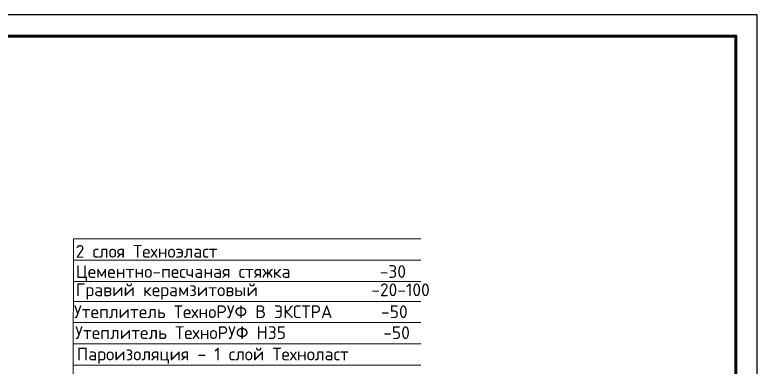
# Model space of a CAD drawing. Header units: millimetres. Extents: x -258526 to -95372, y 16759 to 83244.
# Drawn here: x -127650 to -127475.1, y 41845.2 to 41928.2 of the extents above; entities that cross this region are included whole.
import ezdxf

# ---------------------------------------------------------------- set-up
doc = ezdxf.new("R2010")
doc.units = ezdxf.units.MM
doc.header["$LTSCALE"] = 0.5
doc.layers.add('я', color=220, linetype='Continuous', lineweight=30)
doc.layers.add('я1', color=210, linetype='Continuous', lineweight=25)
doc.styles.add('Текст 3', font='isocpeur.ttf', dxfattribs={"height": 3})

msp = doc.modelspace()

# ---------------------------------------------------------------- linework, layer by layer
at = {"color": 0, "linetype": 'ByBlock', "lineweight": 20}
for p, q in [((-127624.1241, 41922.8942), (-127502.1241, 41922.8942)), ((-127636.3526, 41825.7817), (-127636.2618, 41875.4245)), ((-127636.3526, 41825.7817), (-127636.2618, 41875.4245)), ((-127636.2618, 41875.4245), (-127554.3436, 41875.4245)), ((-127636.2618, 41870.4245), (-127554.3436, 41870.4245)), ((-127636.2618, 41870.4245), (-127554.3436, 41870.4245)), ((-127636.2618, 41870.4245), (-127554.3436, 41870.4245)), ((-127636.2618, 41865.4245), (-127554.3436, 41865.4245)), ((-127636.2618, 41860.736), (-127554.3436, 41860.736)), ((-127636.2618, 41855.736), (-127554.3436, 41855.736)), ((-127636.2618, 41850.736), (-127554.3436, 41850.736)), ((-127636.2618, 41845.736), (-127554.3436, 41845.736)), ((-127636.2618, 41845.736), (-127554.3436, 41845.736))]:
    msp.add_line(p, q, dxfattribs=at)
at = {"layer": 'я', "color": 7, "lineweight": 60}
msp.add_lwpolyline([(-127875.1301, 41636.1822), (-127480.1301, 41636.1822), (-127480.1301, 41923.1822), (-127875.1301, 41923.1822), (-127875.1301, 41636.1822)], dxfattribs=at)
at = {"layer": 'я1', "color": 7}
msp.add_lwpolyline([(-127895.1301, 41631.1822), (-127475.1301, 41631.1822), (-127475.1301, 41928.1822), (-127895.1301, 41928.1822), (-127895.1301, 41631.1822)], dxfattribs=at)

# ---------------------------------------------------------------- texts
at = {"color": 0, "linetype": 'ByBlock', "lineweight": 20, "style": 'Текст 3'}
for s, p in [('2 слоя Техноэласт', (-127635.6963, 41871.0157)), ('Цементно-песчаная стяжка           -30  ', (-127635.6816, 41866.2614)), ('Гравий керамзитовый              -20-100    ', (-127635.6816, 41861.9543)), ('Утеплитель ТехноРУФ В ЭКСТРА      -50', (-127636.1122, 41856.7956)), ('Утеплитель ТехноРУФ Н35            -50  ', (-127635.8255, 41851.8655))]:
    msp.add_text(s, height=3, dxfattribs=at).set_placement(p)
at = {"linetype": 'ByBlock', "lineweight": 20, "style": 'Текст 3'}
msp.add_text('Пароизоляция - 1 слой Техноласт ', height=3, dxfattribs=at).set_placement((-127635.4065, 41846.8344))

doc.saveas('drawing.dxf')
